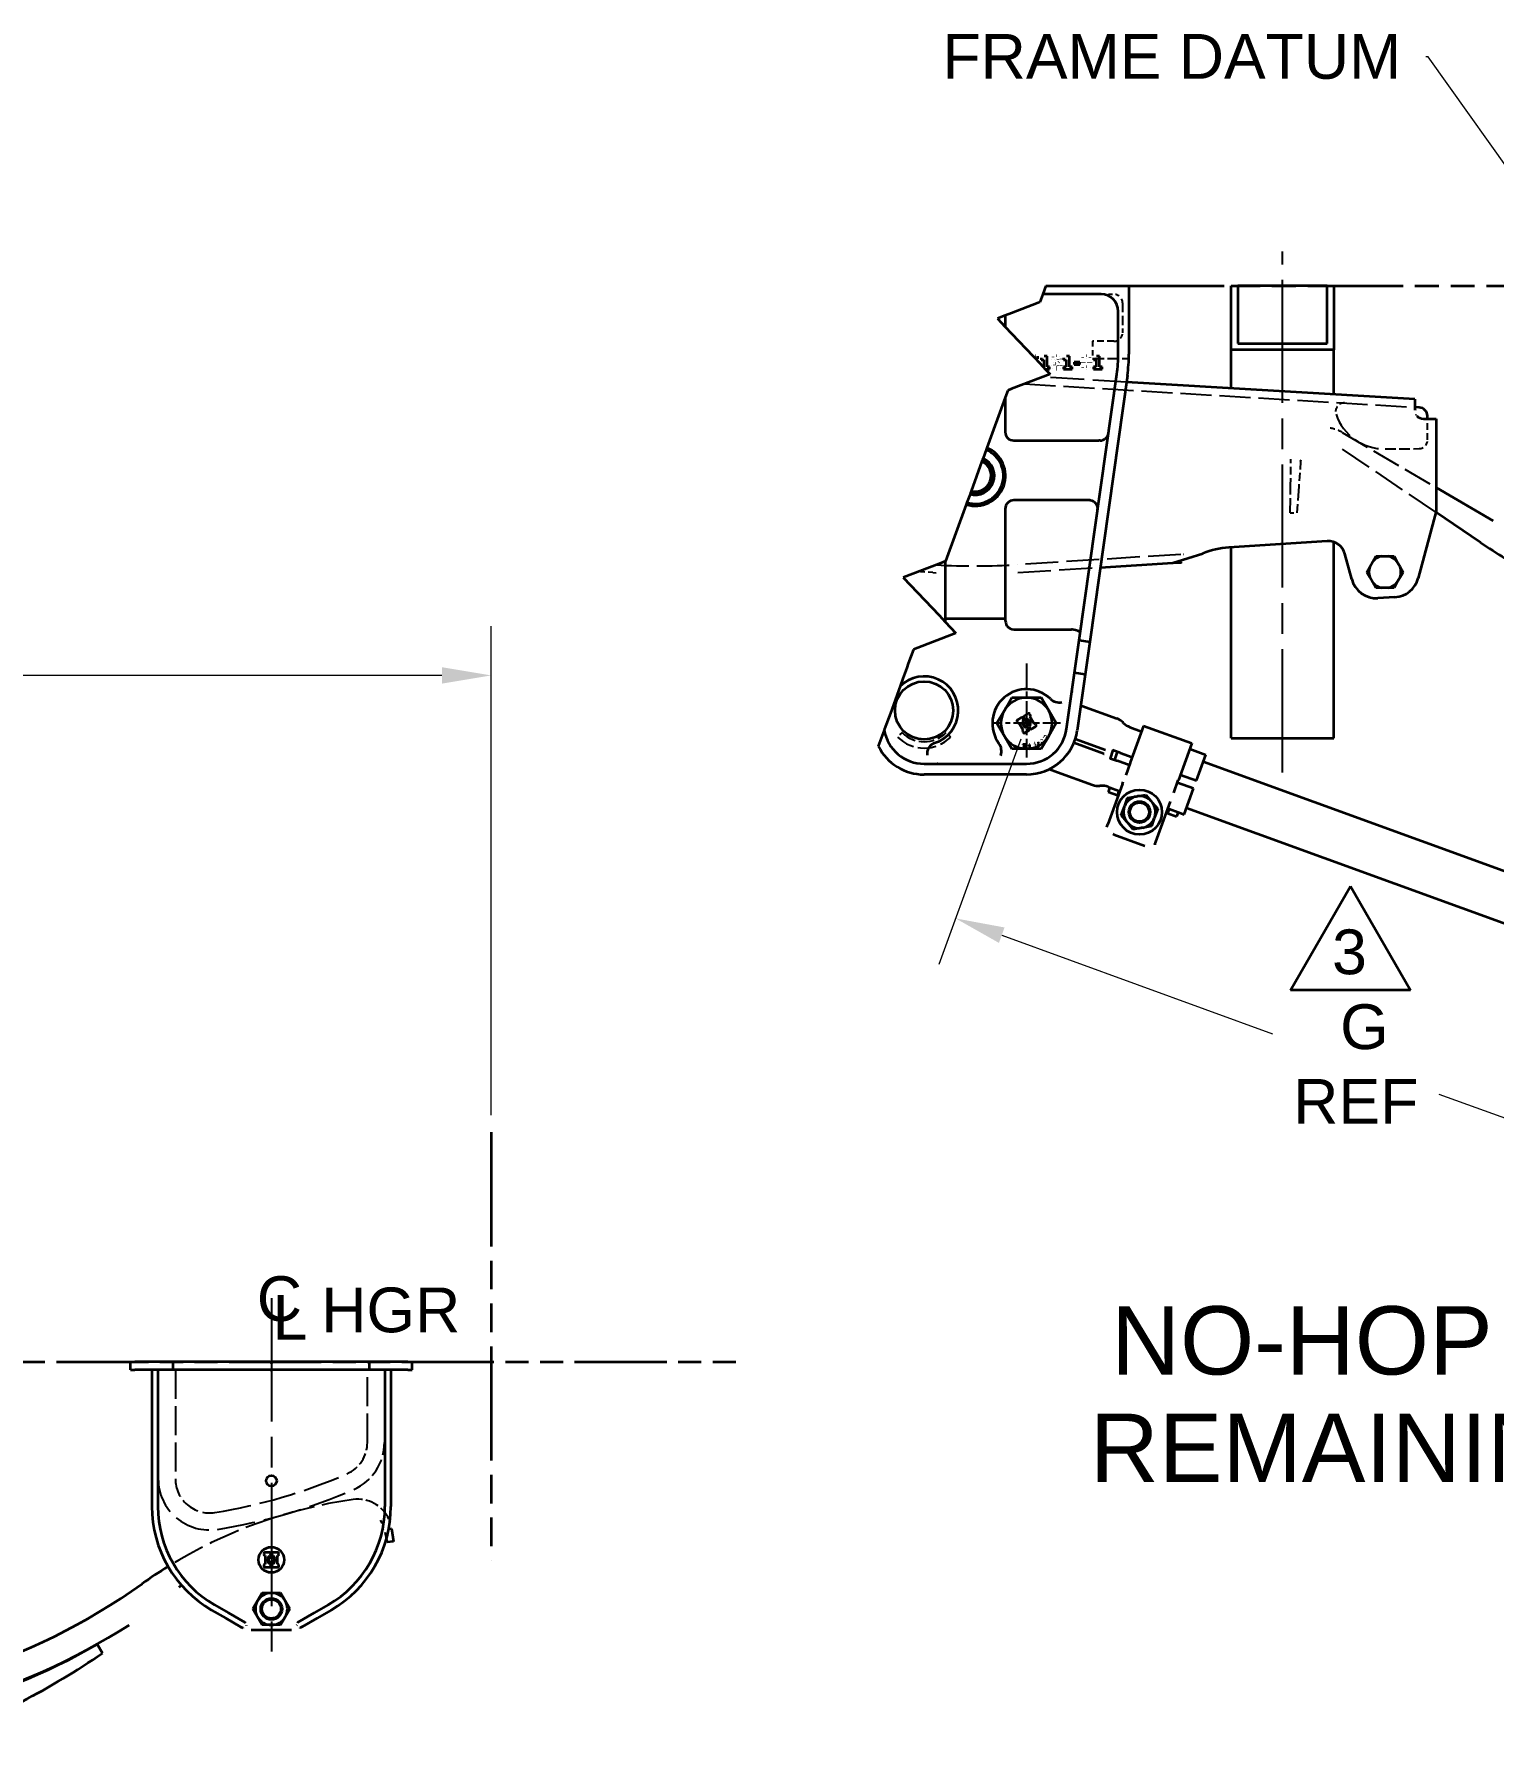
# Model space of a CAD drawing. Header units: inches. Extents: x 0 to 267, y 0 to 172.
# Drawn here: x 176.56 to 219.31, y 67.55 to 117.34 of the extents above; entities that cross this region are included whole.
import ezdxf
from ezdxf.enums import TextEntityAlignment as Align

# ---------------------------------------------------------------- set-up
doc = ezdxf.new("R2010")
doc.units = ezdxf.units.IN
doc.header["$LTSCALE"] = 8
doc.header["$MEASUREMENT"] = 0
for name, pattern in [('CHAIN', [0.7087, 0.4724, -0.0591, 0.1181, -0.0591]), ('DASHED', [0.2067, 0.1654, -0.0413]), ('DOUBLE_DASH_CHAIN', [1.2403, 0.6614, -0.0827, 0.1654, -0.0827, 0.1654, -0.0827])]:
    doc.linetypes.add(name, pattern=pattern)
for name, color, linetype, lineweight in [('Center Mark(Hutchens)', 7, 'Continuous', 25), ('Centerline(Hutchens)', 7, 'Continuous', 25), ('Dimensions(Hutchens)', 7, 'Continuous', 25), ('Hidden Edges(Hutchens)', 7, 'DASHED', 25), ('Phantom Lines(Hutchens)', 7, 'DOUBLE_DASH_CHAIN', 70), ('Sketch Geometry(Hutchens)', 7, 'Continuous', 35), ('Symbols(Hutchens)', 7, 'Continuous', 25), ('Visible Edges(Hutchens)', 7, 'Continuous', 35)]:
    doc.layers.add(name, color=color, linetype=linetype, lineweight=lineweight)
doc.styles.add('Hutchens .164', font='ARIAL.TTF')
doc.dimstyles.new('HUTCHENS STD DIM X.XX', dxfattribs={"dimscale": 8, "dimtxt": 0.164, "dimasz": 0.18, "dimexe": 0.18, "dimexo": 0.0625, "dimgap": 0.09, "dimtad": 0, "dimtih": 1, "dimtoh": 1, "dimrnd": 1e-08, "dimzin": 4, "dimdsep": 46, "dimtxsty": 'Hutchens .164', "dimcen": 0.09, "dimclrd": 211, "dimclre": 211, "dimclrt": 7, "dimadec": 0, "dimazin": 1, "dimtfac": 0.762195, "dimtofl": 0, "dimtmove": 0, "dimatfit": 3, "dimfxl": 0, "dimtolj": 1, "dimtzin": 0, "dimlwd": 9, "dimlwe": 9, "dimarcsym": 0})
doc.dimstyles.new('HUTCHENS STD DIM X.XX$7', dxfattribs={"dimscale": 8, "dimtxt": 0.164, "dimasz": 0.18, "dimexe": 0.18, "dimexo": 0.0625, "dimgap": 0.09, "dimtad": 0, "dimtih": 1, "dimtoh": 1, "dimrnd": 1e-08, "dimzin": 4, "dimdsep": 46, "dimtxsty": 'Hutchens .164', "dimcen": 0.09, "dimclrd": 7, "dimclre": 211, "dimclrt": 7, "dimadec": 0, "dimazin": 1, "dimtfac": 0.762195, "dimtofl": 0, "dimtmove": 0, "dimatfit": 3, "dimfxl": 0, "dimtolj": 1, "dimtzin": 0, "dimlwd": 9, "dimlwe": 9, "dimarcsym": 0})

# ---------------------------------------------------------------- blocks, each defined once
blk = doc.blocks.new('*D39')
at = {"layer": 'Defpoints', "color": 0, "linetype": 'Continuous'}
for p in [(189.954, 98.557), (189.954, 85.178), (18.954, 69.53)]:
    blk.add_point(p, dxfattribs=at)
at = {"layer": 'Dimensions(Hutchens)', "color": 211, "linetype": 'Continuous', "lineweight": 9}
for p, q in [((18.954, 70.03), (18.954, 99.997)), ((189.954, 85.678), (189.954, 99.997)), ((20.394, 98.557), (94.871, 98.557)), ((188.514, 98.557), (114.037, 98.557))]:
    blk.add_line(p, q, dxfattribs=at)
at = {"layer": 'Dimensions(Hutchens)', "color": 211, "linetype": 'Continuous'}
for points in [[(20.394, 98.797), (20.394, 98.317), (18.954, 98.557)], [(188.514, 98.797), (188.514, 98.317), (189.954, 98.557)]]:
    blk.add_solid(points, dxfattribs=at)
at = {"layer": 'Dimensions(Hutchens)', "color": 7, "linetype": 'Continuous', "lineweight": 9, "insert": (104.454, 98.557), "char_height": 1.312, "attachment_point": 5, "style": 'Hutchens .164'}
blk.add_mtext('\\A1; E REC CLEARANCE', dxfattribs=at)
blk = doc.blocks.new('*D49')
at = {"layer": 'Defpoints', "color": 0, "linetype": 'Continuous'}
for p in [(205.639, 97.155), (229.088, 88.623), (227.009, 82.909)]:
    blk.add_point(p, dxfattribs=at)
at = {"layer": 'Dimensions(Hutchens)', "color": 211, "linetype": 'Continuous', "lineweight": 9}
for p, q in [((205.468, 96.685), (203.068, 90.088)), ((204.913, 90.949), (212.846, 88.063)), ((228.917, 88.153), (226.517, 81.556)), ((225.656, 83.402), (217.723, 86.288))]:
    blk.add_line(p, q, dxfattribs=at)
at = {"layer": 'Dimensions(Hutchens)', "color": 211, "linetype": 'Continuous'}
for points in [[(204.995, 91.175), (204.831, 90.723), (203.56, 91.441)], [(225.738, 83.627), (225.574, 83.176), (227.009, 82.909)]]:
    blk.add_solid(points, dxfattribs=at)
at = {"layer": 'Dimensions(Hutchens)', "color": 7, "linetype": 'Continuous', "lineweight": 9, "insert": (215.285, 87.175), "char_height": 1.312, "attachment_point": 5, "style": 'Hutchens .164'}
blk.add_mtext('\\A1; G\\PREF', dxfattribs=at)
blk = doc.blocks.new('CL HGR')
at = {"layer": 'Symbols(Hutchens)', "color": 7, "char_height": 0.164, "attachment_point": 5, "style": 'Hutchens .164'}
for s, insert in [('C', (0.0294, -0.0028)), ('L', (0.068, -0.0698)), ('HGR', (0.4373, -0.044))]:
    blk.add_mtext(s, dxfattribs=dict(at, insert=insert))
blk = doc.blocks.new('FLAG')
at = {"layer": 'Sketch Geometry(Hutchens)'}
for p, q in [((-0.22, -0.1905), (0, 0.1905)), ((0, 0.1905), (0.22, -0.1905)), ((0.22, -0.1905), (-0.22, -0.1905))]:
    blk.add_line(p, q, dxfattribs=at)
at = {"layer": 'Symbols(Hutchens)', "color": 7, "style": 'Hutchens .164'}
blk.add_attdef('NO:', text='', height=0.164, dxfattribs=at).set_placement((-0.0034, -0.0497), align=Align.MIDDLE_CENTER)

msp = doc.modelspace()

# ---------------------------------------------------------------- linework, layer by layer
at = {"layer": 'Center Mark(Hutchens)', "linetype": 'CHAIN', "ltscale": 0.190971}
msp.add_line((205.6389, 98.9065), (205.6389, 96.1549), dxfattribs=at)
at = {"layer": 'Center Mark(Hutchens)', "linetype": 'CHAIN', "ltscale": 0.138781}
msp.add_line((206.6389, 97.1549), (204.6389, 97.1549), dxfattribs=at)
at = {"layer": 'Centerline(Hutchens)', "linetype": 'CHAIN', "ltscale": 0.954115}
for p, q in [((213.1389, 95.7174), (213.1389, 110.9674)), ((183.5163, 80.3174), (183.5163, 69.974))]:
    msp.add_line(p, q, dxfattribs=at)
at = {"layer": 'Hidden Edges(Hutchens)', "ltscale": 0.089183}
msp.add_line((207.8264, 109.7174), (208.2014, 109.7174), dxfattribs=at)
at = {"layer": 'Hidden Edges(Hutchens)', "ltscale": 0.208226}
msp.add_line((208.4514, 109.4674), (208.4514, 108.5924), dxfattribs=at)
at = {"layer": 'Hidden Edges(Hutchens)', "ltscale": 0.148704}
msp.add_line((208.2014, 108.3424), (207.5764, 108.3424), dxfattribs=at)
at = {"layer": 'Hidden Edges(Hutchens)', "ltscale": 0.118944}
msp.add_line((207.5764, 108.3424), (207.5764, 107.8424), dxfattribs=at)
at = {"layer": 'Hidden Edges(Hutchens)', "ltscale": 0.252454}
msp.add_line((207.5764, 107.8424), (208.6372, 107.8424), dxfattribs=at)
at = {"layer": 'Hidden Edges(Hutchens)', "ltscale": 0.692117}
msp.add_line((205.5754, 107.0912), (217.0002, 106.4133), dxfattribs=at)
at = {"layer": 'Hidden Edges(Hutchens)', "ltscale": 0.748802}
msp.add_line((208.5675, 107.1461), (206.0955, 107.2927), dxfattribs=at)
at = {"layer": 'Hidden Edges(Hutchens)', "ltscale": 0.055136}
msp.add_line((217.0139, 106.6449), (217.0002, 106.4133), dxfattribs=at)
at = {"layer": 'Hidden Edges(Hutchens)', "ltscale": 0.00118}
msp.add_line((217.0002, 106.4133), (217.0002, 106.4133), dxfattribs=at)
at = {"layer": 'Hidden Edges(Hutchens)', "ltscale": 0.148443}
msp.add_line((217.3889, 105.451), (217.3824, 106.0749), dxfattribs=at)
at = {"layer": 'Hidden Edges(Hutchens)', "ltscale": 0.642663}
msp.add_line((214.8892, 105.6742), (217.6389, 104.0607), dxfattribs=at)
at = {"layer": 'Hidden Edges(Hutchens)', "ltscale": 0.713996}
msp.add_line((217.631, 103.3329), (214.6979, 105.3184), dxfattribs=at)
at = {"layer": 'Hidden Edges(Hutchens)', "ltscale": 0.237987}
msp.add_line((216.1416, 105.1879), (217.1416, 105.1984), dxfattribs=at)
at = {"layer": 'Hidden Edges(Hutchens)', "ltscale": 0.174616}
msp.add_line((213.3756, 104.1059), (213.3832, 104.8223), dxfattribs=at)
at = {"layer": 'Hidden Edges(Hutchens)', "ltscale": 0.174961}
msp.add_line((213.6702, 104.8193), (213.6163, 104.1034), dxfattribs=at)
at = {"layer": 'Hidden Edges(Hutchens)'}
msp.add_line((213.6702, 104.8193), (213.6702, 104.8193), dxfattribs=at)
at = {"layer": 'Hidden Edges(Hutchens)', "ltscale": 0.321944}
msp.add_line((213.3674, 103.3224), (213.3756, 104.1059), dxfattribs=at)
at = {"layer": 'Hidden Edges(Hutchens)', "ltscale": 0.322228}
msp.add_line((213.6163, 104.1034), (213.5573, 103.3204), dxfattribs=at)
at = {"layer": 'Hidden Edges(Hutchens)', "ltscale": 0.045137}
msp.add_line((213.3674, 103.3224), (213.5573, 103.3204), dxfattribs=at)
at = {"layer": 'Hidden Edges(Hutchens)', "ltscale": 0.725128}
msp.add_line((210.159, 102.0996), (205.372, 101.8004), dxfattribs=at)
at = {"layer": 'Hidden Edges(Hutchens)', "ltscale": 0.099208}
msp.add_line((202.8914, 101.5688), (202.4751, 101.5949), dxfattribs=at)
at = {"layer": 'Hidden Edges(Hutchens)', "ltscale": 0.731121}
msp.add_line((205.3865, 101.5688), (207.7998, 101.7197), dxfattribs=at)
at = {"layer": 'Hidden Edges(Hutchens)', "ltscale": 0.044541}
for p, q in [((201.9926, 96.8836), (201.86, 96.751)), ((203.4179, 96.751), (203.2853, 96.8836))]:
    msp.add_line(p, q, dxfattribs=at)
at = {"layer": 'Hidden Edges(Hutchens)', "ltscale": 0.642537}
for p, q in [((180.2038, 75.03), (180.2038, 78.2175)), ((180.7038, 78.2175), (180.7038, 75.03)), ((186.3288, 76.0925), (186.3288, 78.2175)), ((186.8288, 78.2175), (186.8288, 76.0925))]:
    msp.add_line(p, q, dxfattribs=at)
at = {"layer": 'Hidden Edges(Hutchens)', "ltscale": 0.001489}
msp.add_line((186.8279, 73.5415), (186.8269, 73.5453), dxfattribs=at)
at = {"layer": 'Hidden Edges(Hutchens)', "ltscale": 0.146703}
msp.add_line((186.8849, 73.2673), (186.8279, 73.5415), dxfattribs=at)
at = {"layer": 'Hidden Edges(Hutchens)', "ltscale": 0.016587, "flags": 128}
msp.add_lwpolyline([(217.023, 106.3312), (217.0228, 106.3338)], dxfattribs=at)
at = {"layer": 'Hidden Edges(Hutchens)', "ltscale": 0.055936, "flags": 128}
msp.add_lwpolyline([(217.0536, 106.1884), (217.0493, 106.1963)], dxfattribs=at)
at = {"layer": 'Hidden Edges(Hutchens)', "ltscale": 0.401905, "flags": 128}
msp.add_lwpolyline([(213.3832, 104.8223), (213.3863, 104.8909)], dxfattribs=at)
at = {"layer": 'Hidden Edges(Hutchens)', "ltscale": 0.31875, "flags": 128}
msp.add_lwpolyline([(213.6702, 104.8193), (213.6864, 104.8703)], dxfattribs=at)
at = {"layer": 'Hidden Edges(Hutchens)', "ltscale": 0.026705, "flags": 128}
msp.add_lwpolyline([(210.2341, 102.0964), (210.2302, 102.0967)], dxfattribs=at)
at = {"layer": 'Hidden Edges(Hutchens)', "ltscale": 0.145222, "flags": 128}
msp.add_lwpolyline([(210.8085, 102.1246), (210.798, 102.1201)], dxfattribs=at)
at = {"layer": 'Hidden Edges(Hutchens)', "ltscale": 0.754944, "flags": 128}
msp.add_lwpolyline([(202.8914, 101.5688), (202.9954, 101.5626)], dxfattribs=at)
at = {"layer": 'Hidden Edges(Hutchens)', "ltscale": 0.790462, "flags": 128}
msp.add_lwpolyline([(186.7611, 73.729), (186.7095, 73.8157)], dxfattribs=at)
at = {"layer": 'Hidden Edges(Hutchens)', "ltscale": 0.089693, "flags": 128}
msp.add_lwpolyline([(186.7611, 73.729), (186.7641, 73.7231)], dxfattribs=at)
at = {"layer": 'Hidden Edges(Hutchens)', "ltscale": 0.024125, "flags": 128}
msp.add_lwpolyline([(186.9612, 73.8441), (186.9624, 73.8413)], dxfattribs=at)
at = {"layer": 'Hidden Edges(Hutchens)', "ltscale": 0.093397}
for centre, start, end in [((208.2014, 109.4674), 0, 90), ((208.2014, 108.5924), 270, 0), ((217.1389, 105.4484), 270.6044, 0.6044)]:
    msp.add_arc(centre, 0.25, start, end, dxfattribs=at)
at = {"layer": 'Hidden Edges(Hutchens)', "ltscale": 0.116454}
msp.add_arc((214.9425, 106.285), 0.25, 86.6044, 198.79927, dxfattribs=at)
at = {"layer": 'Hidden Edges(Hutchens)', "ltscale": 0.568412}
msp.add_arc((216.1258, 106.6878), 1.5, 198.79927, 270.6044, dxfattribs=at)
at = {"layer": 'Hidden Edges(Hutchens)', "ltscale": 0.105451}
msp.add_arc((214.3831, 104.8117), 1, 59.59443, 84.99526, dxfattribs=at)
at = {"layer": 'Hidden Edges(Hutchens)', "ltscale": 0.720103}
msp.add_arc((204.1389, 121.5299), 19.768, 266.6737, 273.57633, dxfattribs=at)
at = {"layer": 'Hidden Edges(Hutchens)', "ltscale": 0.411869}
msp.add_arc((202.6389, 97.5299), 1.1016, 225, 315, dxfattribs=at)
at = {"layer": 'Hidden Edges(Hutchens)', "ltscale": 0.341747}
msp.add_arc((202.6389, 97.5299), 0.9141, 225, 315, dxfattribs=at)
at = {"layer": 'Hidden Edges(Hutchens)', "ltscale": 0.275691}
msp.add_arc((185.3288, 76.0925), 1, 293.63086, 0, dxfattribs=at)
at = {"layer": 'Hidden Edges(Hutchens)', "ltscale": 0.413586}
msp.add_arc((185.3288, 76.0925), 1.5, 293.63086, 0, dxfattribs=at)
at = {"layer": 'Hidden Edges(Hutchens)', "ltscale": 0.784015}
msp.add_arc((181.7038, 75.03), 1.5, 180, 279.04122, dxfattribs=at)
at = {"layer": 'Hidden Edges(Hutchens)', "ltscale": 0.411456}
msp.add_arc((181.7038, 75.03), 1, 180, 279.04122, dxfattribs=at)
at = {"layer": 'Hidden Edges(Hutchens)', "ltscale": 0.814862}
msp.add_arc((179.3663, 89.7202), 15.875, 279.04122, 293.63086, dxfattribs=at)
at = {"layer": 'Hidden Edges(Hutchens)', "ltscale": 0.840527}
msp.add_arc((179.3663, 89.7202), 16.375, 279.04122, 293.63086, dxfattribs=at)
at = {"layer": 'Hidden Edges(Hutchens)', "ltscale": 0.702208}
msp.add_arc((187.8746, 60.5299), 14.03, 98.04838, 121.75837, dxfattribs=at)
at = {"layer": 'Hidden Edges(Hutchens)', "ltscale": 0.306081}
msp.add_arc((186.0502, 73.4315), 1, 24.3655, 98.04809, dxfattribs=at)
at = {"layer": 'Phantom Lines(Hutchens)', "lineweight": 35, "ltscale": 0.527771}
msp.add_line((208.6389, 109.9674), (261.0065, 109.9674), dxfattribs=at)
at = {"layer": 'Phantom Lines(Hutchens)', "lineweight": 35, "ltscale": 0.631932}
msp.add_line((189.9538, 85.1778), (189.9538, 72.6372), dxfattribs=at)
at = {"layer": 'Phantom Lines(Hutchens)', "lineweight": 35, "ltscale": 0.510024}
msp.add_line((15.2761, 78.4495), (197.4599, 78.4495), dxfattribs=at)
at = {"layer": 'Visible Edges(Hutchens)'}
for p, q in [((206.1129, 109.7174), (206.0289, 109.4865)), ((206.2039, 109.9674), (206.1129, 109.7174)), ((207.8264, 109.7174), (206.1129, 109.7174)), ((206.2039, 109.9674), (208.6389, 109.9674)), ((208.6389, 109.9674), (208.6389, 107.9674)), ((211.6389, 109.9674), (211.8264, 109.9674)), ((211.6389, 108.0924), (211.6389, 109.9674)), ((211.8264, 109.9674), (211.8264, 108.2799)), ((214.4514, 109.9674), (211.8264, 109.9674)), ((214.4514, 108.2799), (214.4514, 109.9674)), ((214.4514, 109.9674), (214.6389, 109.9674)), ((214.6389, 109.9674), (214.6389, 108.0924)), ((205.0139, 109.0932), (204.7899, 109.0063)), ((205.2014, 109.1658), (205.0139, 109.0932)), ((205.0139, 109.0932), (205.0139, 108.7697)), ((205.9795, 109.4674), (205.2014, 109.1658)), ((206.0289, 109.4865), (205.9795, 109.4674)), ((208.3264, 107.9674), (208.3264, 109.2174)), ((204.7899, 109.0063), (205.0139, 108.7697)), ((205.0139, 108.7697), (205.2014, 108.5717)), ((205.2014, 108.5717), (205.8357, 107.9018)), ((214.6389, 108.0924), (211.6389, 108.0924)), ((211.6389, 106.9638), (211.6389, 108.0924)), ((211.8264, 108.2799), (214.4514, 108.2799)), ((214.6389, 106.7858), (214.6389, 108.0924)), ((205.8357, 107.9018), (205.8915, 107.8428)), ((205.8915, 107.8428), (206.1258, 107.5954)), ((205.9641, 107.8321), (205.9708, 107.8321)), ((205.9708, 107.8321), (205.9708, 107.9057)), ((206.0687, 107.8549), (206.0687, 107.7938)), ((206.0687, 107.7938), (206.1477, 107.7938)), ((206.1258, 107.5954), (206.1877, 107.5301)), ((206.1477, 107.5954), (206.1258, 107.5954)), ((206.1477, 107.7938), (206.1477, 107.5954)), ((206.2392, 107.906), (206.1571, 107.906)), ((206.2392, 107.5954), (206.2392, 107.906)), ((206.3163, 107.5954), (206.2392, 107.5954)), ((206.3163, 107.5301), (206.3163, 107.5954)), ((206.433, 107.7221), (206.433, 107.7206)), ((206.588, 107.7331), (206.588, 107.7343)), ((206.7257, 107.8549), (206.7257, 107.7938)), ((206.7257, 107.7938), (206.8047, 107.7938)), ((206.7257, 107.5954), (206.7257, 107.5301)), ((206.8047, 107.5954), (206.7257, 107.5954)), ((206.8047, 107.7938), (206.8047, 107.5954)), ((206.8962, 107.906), (206.8141, 107.906)), ((206.8962, 107.5954), (206.8962, 107.906)), ((206.9733, 107.5954), (206.8962, 107.5954)), ((206.9733, 107.5301), (206.9733, 107.5954)), ((207.0326, 107.7306), (207.0326, 107.6607)), ((207.1994, 107.7306), (207.0326, 107.7306)), ((207.0326, 107.6607), (207.1994, 107.6607)), ((207.1994, 107.6607), (207.1994, 107.7306)), ((207.6051, 107.8549), (207.6051, 107.7938)), ((207.6051, 107.7938), (207.6841, 107.7938)), ((207.6051, 107.5954), (207.6051, 107.5301)), ((207.6841, 107.5954), (207.6051, 107.5954)), ((207.6841, 107.7938), (207.6841, 107.5954)), ((207.7756, 107.906), (207.6936, 107.906)), ((207.7756, 107.5954), (207.7756, 107.906)), ((207.8528, 107.5954), (207.7756, 107.5954)), ((207.8528, 107.5301), (207.8528, 107.5954)), ((206.3273, 107.3826), (205.2014, 106.9462)), ((206.1877, 107.5301), (206.3273, 107.3826)), ((206.1877, 107.5301), (206.3163, 107.5301)), ((206.7257, 107.5301), (206.9733, 107.5301)), ((207.1826, 99.5883), (208.2851, 107.3807)), ((208.5946, 107.337), (207.492, 99.5445)), ((207.6051, 107.5301), (207.8528, 107.5301)), ((217.0139, 106.6449), (208.5675, 107.1461)), ((205.0139, 106.698), (204.477, 105.2228)), ((205.0883, 106.9024), (205.0139, 106.698)), ((205.0139, 106.698), (205.0139, 105.6862)), ((205.2014, 106.9462), (205.0883, 106.9024)), ((217.0139, 106.6449), (217.0139, 106.3249)), ((217.1463, 106.4046), (217.0191, 106.4122)), ((217.0229, 106.3331), (217.0229, 106.3327)), ((217.2639, 106.0749), (217.6389, 106.0749)), ((217.3824, 106.0749), (217.3815, 106.1577)), ((217.6389, 106.0749), (217.6389, 103.3624)), ((204.4558, 105.1645), (204.3656, 104.9167)), ((204.477, 105.2228), (204.4558, 105.1645)), ((205.2639, 105.4362), (207.7575, 105.4362)), ((207.7929, 105.4362), (207.7575, 105.4362)), ((204.3331, 104.8274), (204.0161, 103.9564)), ((204.3539, 104.8846), (204.3331, 104.8274)), ((204.3656, 104.9167), (204.3539, 104.8846)), ((217.6389, 104.0607), (219.3051, 103.083)), ((203.8722, 103.5611), (203.2685, 101.9024)), ((203.8934, 103.6194), (203.8722, 103.5611)), ((203.9836, 103.8671), (203.8934, 103.6194)), ((203.9953, 103.8993), (203.9836, 103.8671)), ((204.0161, 103.9564), (203.9953, 103.8993)), ((207.4745, 103.6862), (205.2639, 103.6862)), ((205.0139, 103.4362), (205.0139, 100.2237)), ((217.6389, 103.3624), (217.1134, 101.401)), ((218.9342, 102.4508), (217.631, 103.3329)), ((210.3625, 101.9874), (210.8085, 102.1246)), ((214.4507, 102.486), (211.5623, 102.3055)), ((211.6389, 96.7174), (211.6389, 102.3103)), ((214.6389, 96.7174), (214.6389, 102.4617)), ((215.1645, 101.3715), (214.9649, 102.1164)), ((203.0764, 101.828), (202.0295, 101.4222)), ((203.2639, 101.9006), (203.0764, 101.828)), ((203.2685, 101.9024), (203.2639, 101.9006)), ((203.2639, 100.2237), (203.2639, 101.9006)), ((207.7998, 101.7197), (209.9239, 101.8524)), ((209.9239, 101.8524), (210.3625, 101.9874)), ((209.9239, 101.8524), (210.1734, 101.868)), ((215.6066, 101.5849), (215.6939, 101.7361)), ((215.6939, 101.4337), (215.6066, 101.5849)), ((215.6939, 101.7361), (215.7855, 101.8947)), ((215.7855, 101.8947), (215.8728, 102.0459)), ((215.8728, 102.0459), (216.0474, 102.0459)), ((216.0474, 102.0459), (216.2305, 102.0459)), ((216.2305, 102.0459), (216.4051, 102.0459)), ((216.4051, 102.0459), (216.4924, 101.8947)), ((216.4924, 101.8947), (216.5839, 101.7361)), ((216.5839, 101.7361), (216.6713, 101.5849)), ((216.6713, 101.5849), (216.5839, 101.4337)), ((202.0295, 101.4222), (203.0764, 100.3164)), ((215.7855, 101.2751), (215.6939, 101.4337)), ((215.8728, 101.1239), (215.7855, 101.2751)), ((216.0474, 101.1239), (215.8728, 101.1239)), ((216.2305, 101.1239), (216.0474, 101.1239)), ((216.4051, 101.1239), (216.2305, 101.1239)), ((216.4924, 101.2751), (216.4051, 101.1239)), ((216.5839, 101.4337), (216.4924, 101.2751)), ((216.4331, 100.8464), (215.9331, 100.8169)), ((203.0764, 100.3164), (203.2552, 100.1276)), ((203.2552, 100.1276), (203.5669, 99.7984)), ((203.2639, 100.2237), (205.0139, 100.2237)), ((203.5669, 99.7984), (202.3279, 99.3182)), ((205.2639, 99.9049), (206.9569, 99.9049)), ((207.0473, 98.632), (207.1826, 99.5883)), ((207.1826, 99.5883), (207.492, 99.5445)), ((202.3279, 99.3182), (202.1761, 98.9011)), ((207.492, 99.5445), (207.3567, 98.5882)), ((202.1299, 98.7743), (202.0186, 98.4684)), ((202.1761, 98.9011), (202.1299, 98.7743)), ((206.8147, 96.9885), (207.0473, 98.632)), ((207.3567, 98.5882), (207.0473, 98.632)), ((207.3567, 98.5882), (207.1241, 96.9448)), ((201.9358, 98.241), (201.6497, 97.4548)), ((202.0186, 98.4684), (201.9358, 98.241)), ((204.9894, 97.5299), (205.2059, 97.9049)), ((205.2059, 97.9049), (205.6389, 97.9049)), ((205.6389, 97.9049), (206.0719, 97.9049)), ((206.0719, 97.9049), (206.2885, 97.5299)), ((207.2276, 97.6761), (207.2552, 97.6661)), ((207.2552, 97.6661), (208.2827, 97.2922)), ((201.6497, 97.4548), (201.4809, 96.991)), ((204.7729, 97.1549), (204.9894, 97.5299)), ((204.9894, 96.7799), (204.7729, 97.1549)), ((205.3557, 97.2079), (205.371, 97.1815)), ((205.489, 97.3209), (205.3672, 97.2506)), ((205.4137, 97.1701), (205.4178, 97.1724)), ((205.4178, 97.1724), (205.5435, 96.9546)), ((205.526, 97.2349), (205.5355, 97.2404)), ((205.538, 97.2141), (205.526, 97.2349)), ((205.5469, 97.2831), (205.5317, 97.3095)), ((205.5587, 97.3251), (205.574, 97.2987)), ((205.6919, 97.4381), (205.5702, 97.3678)), ((205.6167, 97.2872), (205.6261, 97.2927)), ((205.6261, 97.2927), (205.6381, 97.2719)), ((205.7343, 97.3552), (205.7384, 97.3576)), ((205.8601, 97.1374), (205.7343, 97.3552)), ((205.7499, 97.4002), (205.7346, 97.4267)), ((205.7398, 97.0957), (205.7518, 97.0749)), ((205.8642, 97.1397), (205.8601, 97.1374)), ((205.9221, 97.1019), (205.9069, 97.1283)), ((206.2885, 97.5299), (206.505, 97.1549)), ((206.505, 97.1549), (206.2885, 96.7799)), ((208.48, 97.1612), (208.4653, 97.1759)), ((201.4682, 96.9561), (201.2968, 96.4852)), ((201.4809, 96.991), (201.4682, 96.9561)), ((205.2059, 96.4049), (204.9894, 96.7799)), ((205.528, 96.9096), (205.5432, 96.8831)), ((205.5435, 96.9546), (205.5394, 96.9522)), ((205.5859, 96.8717), (205.7077, 96.942)), ((205.6518, 97.0171), (205.6398, 97.0379)), ((205.6612, 97.0226), (205.6518, 97.0171)), ((205.7192, 96.9847), (205.7039, 97.0111)), ((205.731, 97.0267), (205.7462, 97.0003)), ((205.7518, 97.0749), (205.7424, 97.0694)), ((205.7889, 96.9889), (205.9107, 97.0592)), ((206.2885, 96.7799), (206.0719, 96.4049)), ((206.1335, 96.7673), (206.1466, 96.7563)), ((206.1466, 96.7563), (206.1472, 96.757)), ((206.2072, 96.7022), (206.2202, 96.6912)), ((206.2571, 96.7569), (206.2193, 96.7117)), ((206.2202, 96.6912), (206.2678, 96.7479)), ((206.2678, 96.7479), (206.2571, 96.7569)), ((207.0687, 96.7012), (207.9509, 96.3802)), ((208.6626, 97.0449), (209.0112, 96.9181)), ((209.0704, 97.0806), (208.6792, 96.0055)), ((209.0704, 97.0806), (210.48, 96.5678)), ((211.6389, 96.7174), (214.6389, 96.7174)), ((205.6389, 96.4049), (205.2059, 96.4049)), ((205.6051, 96.5342), (205.529, 96.5342)), ((205.529, 96.5342), (205.529, 96.5201)), ((205.529, 96.5201), (205.5909, 96.5201)), ((205.5909, 96.5201), (205.5361, 96.4142)), ((205.5361, 96.4142), (205.5532, 96.4142)), ((205.5532, 96.4142), (205.6051, 96.5162)), ((205.6051, 96.5162), (205.6051, 96.5342)), ((206.0719, 96.4049), (205.6389, 96.4049)), ((205.6966, 96.5124), (205.6985, 96.5016)), ((205.6985, 96.5016), (205.72, 96.5053)), ((205.734, 96.4261), (205.7125, 96.4224)), ((205.7125, 96.4224), (205.7146, 96.4103)), ((205.7146, 96.4103), (205.7723, 96.4205)), ((205.7304, 96.5353), (205.7182, 96.5332)), ((205.72, 96.5053), (205.734, 96.4261)), ((205.7492, 96.4288), (205.7304, 96.5353)), ((205.7702, 96.4325), (205.7492, 96.4288)), ((205.7723, 96.4205), (205.7702, 96.4325)), ((205.8893, 96.4677), (205.8886, 96.4674)), ((205.8886, 96.4674), (205.8951, 96.4534)), ((206.0029, 96.5841), (205.9636, 96.5614)), ((205.9636, 96.5614), (205.9708, 96.5488)), ((205.9708, 96.5488), (206.0102, 96.5715)), ((206.0102, 96.5715), (206.0029, 96.5841)), ((207.9082, 96.2627), (207.0259, 96.5837)), ((208.0773, 96.1347), (208.0854, 96.1317)), ((208.103, 96.1253), (208.0854, 96.1317)), ((208.0956, 96.128), (208.181, 96.363)), ((208.103, 96.1253), (208.3017, 96.053)), ((208.1709, 96.3667), (208.1628, 96.3696)), ((208.1709, 96.3667), (208.1885, 96.3602)), ((208.3872, 96.288), (208.1885, 96.3602)), ((208.2985, 96.3202), (208.213, 96.0853)), ((208.3872, 96.288), (208.7358, 96.1611)), ((210.48, 96.5678), (210.0888, 95.4926)), ((210.4208, 96.4052), (210.8907, 96.2342)), ((210.6152, 95.4773), (210.8907, 96.2342)), ((202.6389, 95.9674), (205.6389, 95.9674)), ((205.6389, 95.6549), (202.6389, 95.6549)), ((206.3078, 95.8123), (206.5487, 95.7246)), ((206.5487, 95.7246), (207.5763, 95.3507)), ((208.6503, 95.9262), (208.3017, 96.053)), ((208.6766, 95.9984), (208.5439, 95.6337)), ((208.6792, 96.0055), (208.6766, 95.9984)), ((210.1454, 95.6482), (210.6152, 95.4773)), ((210.8187, 96.0364), (224.4007, 91.0946)), ((207.8116, 95.3243), (207.791, 95.3225)), ((208.4504, 95.3766), (208.021, 94.1967)), ((208.0263, 95.2961), (208.0815, 95.276)), ((208.0815, 95.276), (208.0353, 95.1491)), ((208.0353, 95.1491), (208.2996, 95.053)), ((208.0815, 95.276), (208.3458, 95.1798)), ((208.3458, 95.1798), (208.2996, 95.053)), ((208.3749, 95.1692), (208.3458, 95.1798)), ((209.9535, 95.1208), (210.0862, 95.4855)), ((210.5298, 95.2423), (210.0599, 95.4133)), ((210.0888, 95.4926), (210.0862, 95.4855)), ((210.2543, 94.4854), (210.5298, 95.2423)), ((208.2996, 95.053), (208.3287, 95.0424)), ((208.4158, 94.4597), (208.5009, 94.6938)), ((208.5009, 94.6938), (208.5157, 94.7345)), ((208.5157, 94.7345), (208.6009, 94.9686)), ((208.6009, 94.9686), (208.8463, 95.0119)), ((208.8463, 95.0119), (208.8889, 95.0194)), ((208.8889, 95.0194), (209.1342, 95.0627)), ((209.1342, 95.0627), (209.2944, 94.8719)), ((209.2944, 94.8719), (209.3222, 94.8387)), ((209.3222, 94.8387), (209.4824, 94.6479)), ((209.4824, 94.6479), (209.3972, 94.4138)), ((209.4306, 93.6839), (209.8599, 94.8637)), ((209.8141, 94.6456), (209.7679, 94.5187)), ((209.7845, 94.6563), (209.7847, 94.6563)), ((209.8141, 94.6456), (209.7847, 94.6563)), ((209.8141, 94.6456), (210.0784, 94.5494)), ((210.3263, 94.6832), (223.9083, 89.7413)), ((207.9916, 94.1157), (208.021, 94.1967)), ((208.5759, 94.2689), (208.4158, 94.4597)), ((208.6038, 94.2357), (208.5759, 94.2689)), ((208.7639, 94.0449), (208.6038, 94.2357)), ((209.0519, 94.0957), (209.0092, 94.0882)), ((209.2972, 94.139), (209.0519, 94.0957)), ((209.3824, 94.3731), (209.2972, 94.139)), ((209.3972, 94.4138), (209.3824, 94.3731)), ((209.7383, 94.5295), (209.7386, 94.5294)), ((209.7386, 94.5294), (209.7679, 94.5187)), ((209.7679, 94.5187), (210.0322, 94.4225)), ((210.0784, 94.5494), (210.0322, 94.4225)), ((210.0784, 94.5494), (210.2543, 94.4854)), ((208.1958, 93.8968), (209.104, 93.5663)), ((209.0092, 94.0882), (208.7639, 94.0449)), ((209.4012, 93.6028), (209.4306, 93.6839)), ((179.3913, 78.4495), (179.5163, 78.4495)), ((179.3913, 78.2175), (179.3913, 78.4495)), ((179.3913, 78.2175), (179.5163, 78.2175)), ((180.6413, 78.4495), (179.5163, 78.4495)), ((180.6413, 78.2175), (179.5163, 78.2175)), ((180.0163, 78.2175), (180.0163, 74.2175)), ((180.1893, 78.2175), (180.1893, 74.2175)), ((181.0163, 78.4495), (180.6413, 78.4495)), ((180.6413, 78.2175), (180.6413, 78.4495)), ((181.0163, 78.2175), (180.6413, 78.2175)), ((183.4851, 78.4495), (181.0163, 78.4495)), ((183.4851, 78.2175), (181.0163, 78.2175)), ((183.5163, 78.4182), (183.4851, 78.4495)), ((183.4851, 78.4495), (183.5476, 78.4495)), ((183.4851, 78.2175), (183.5163, 78.2487)), ((183.4851, 78.2175), (183.5476, 78.2175)), ((183.5476, 78.4495), (183.5163, 78.4182)), ((183.5163, 78.2487), (183.5476, 78.2175)), ((186.0163, 78.4495), (183.5476, 78.4495)), ((186.0163, 78.2175), (183.5476, 78.2175)), ((186.3913, 78.4495), (186.0163, 78.4495)), ((186.3913, 78.2175), (186.0163, 78.2175)), ((187.5163, 78.4495), (186.3913, 78.4495)), ((186.3913, 78.2175), (186.3913, 78.4495)), ((187.5163, 78.2175), (186.3913, 78.2175)), ((186.8433, 78.2175), (186.8433, 74.2175)), ((187.0163, 78.2175), (187.0163, 74.2175)), ((187.5163, 78.4495), (187.6413, 78.4495)), ((187.5163, 78.2175), (187.6413, 78.2175)), ((187.6413, 78.2175), (187.6413, 78.4495)), ((186.9054, 73.1687), (186.8849, 73.2673)), ((187.0936, 73.1953), (186.9054, 73.1687)), ((186.9547, 73.5633), (187.0398, 73.5754)), ((187.0398, 73.5754), (187.0936, 73.1953)), ((183.2976, 72.8425), (183.2976, 72.8112)), ((183.4695, 72.8737), (183.3288, 72.8737)), ((183.3288, 72.78), (183.3336, 72.78)), ((183.3336, 72.78), (183.3336, 72.53)), ((183.4586, 72.78), (183.4695, 72.78)), ((183.4586, 72.7735), (183.4586, 72.78)), ((183.5007, 72.8112), (183.5007, 72.8425)), ((183.532, 72.8425), (183.532, 72.8112)), ((183.7038, 72.8737), (183.5632, 72.8737)), ((183.5632, 72.78), (183.5741, 72.78)), ((183.5741, 72.78), (183.5741, 72.7735)), ((183.6991, 72.78), (183.7038, 72.78)), ((183.6991, 72.53), (183.6991, 72.78)), ((183.7351, 72.8112), (183.7351, 72.8425)), ((183.2976, 72.4987), (183.2976, 72.4675)), ((183.3336, 72.53), (183.3288, 72.53)), ((183.3288, 72.4362), (183.4695, 72.4362)), ((183.4586, 72.53), (183.4586, 72.5364)), ((183.4695, 72.53), (183.4586, 72.53)), ((183.5007, 72.4675), (183.5007, 72.4987)), ((183.532, 72.4987), (183.532, 72.4675)), ((183.5741, 72.53), (183.5632, 72.53)), ((183.5632, 72.4362), (183.7038, 72.4362)), ((183.5741, 72.5364), (183.5741, 72.53)), ((183.7038, 72.53), (183.6991, 72.53)), ((183.7351, 72.4675), (183.7351, 72.4987)), ((181.8528, 71.3362), (182.264, 71.0988)), ((182.9748, 71.2175), (183.1102, 71.452)), ((183.1102, 70.983), (182.9748, 71.2175)), ((183.1102, 71.452), (183.2456, 71.6865)), ((183.2456, 71.6865), (183.5163, 71.6865)), ((183.5163, 71.6865), (183.7871, 71.6865)), ((183.7871, 71.6865), (183.9225, 71.452)), ((183.9225, 71.452), (184.0579, 71.2175)), ((184.0579, 71.2175), (183.9225, 70.983)), ((185.1798, 71.3362), (184.7687, 71.0988)), ((181.7663, 71.1864), (182.1775, 70.949)), ((182.1775, 70.949), (182.6163, 70.6956)), ((182.264, 71.0988), (182.7518, 70.8172)), ((183.2456, 70.7485), (183.1102, 70.983)), ((183.5163, 70.7485), (183.2456, 70.7485)), ((183.7871, 70.7485), (183.5163, 70.7485)), ((183.9225, 70.983), (183.7871, 70.7485)), ((184.7687, 71.0988), (184.2808, 70.8172)), ((184.8552, 70.949), (184.4163, 70.6956)), ((185.2663, 71.1864), (184.8552, 70.949)), ((182.6163, 70.6956), (182.6757, 70.6614)), ((182.6757, 70.6614), (182.679, 70.6595)), ((184.1037, 70.5925), (182.929, 70.5925)), ((184.357, 70.6614), (184.3537, 70.6595)), ((184.4163, 70.6956), (184.357, 70.6614)), ((178.4164, 70.1864), (178.5658, 69.9266))]:
    msp.add_line(p, q, dxfattribs=at)
at = {"layer": 'Visible Edges(Hutchens)', "flags": 128}
for points in [[(205.8915, 107.8428), (205.8922, 107.8429)], [(205.9085, 107.912), (205.9054, 107.912)], [(205.9076, 107.8437), (205.9128, 107.8436)], [(205.9708, 107.9057), (205.9696, 107.9059)], [(206.1307, 107.8643), (206.1291, 107.8636)], [(206.1571, 107.906), (206.157, 107.9043)], [(206.3637, 107.6312), (206.3638, 107.6284)], [(206.3738, 107.8124), (206.3741, 107.8038)], [(206.3987, 107.5535), (206.4015, 107.5513)], [(206.4099, 107.8835), (206.4065, 107.8806)], [(206.433, 107.7206), (206.4284, 107.7185)], [(206.4555, 107.6431), (206.4558, 107.649)], [(206.4668, 107.8139), (206.4668, 107.8161)], [(206.4807, 107.6993), (206.4851, 107.6975)], [(206.4981, 107.7729), (206.4959, 107.7739)], [(206.5127, 107.9136), (206.5057, 107.9135)], [(206.516, 107.5857), (206.5109, 107.5858)], [(206.5127, 107.8497), (206.5171, 107.8496)], [(206.5263, 107.6808), (206.5285, 107.6797)], [(206.5406, 107.7555), (206.5344, 107.7579)], [(206.5497, 107.5954), (206.5473, 107.5939)], [(206.5595, 107.8078), (206.5593, 107.8028)], [(206.5677, 107.6303), (206.5676, 107.6269)], [(206.588, 107.7343), (206.5938, 107.7371)], [(206.6157, 107.8865), (206.6131, 107.8883)], [(206.6214, 107.5535), (206.6243, 107.5558)], [(206.6509, 107.8187), (206.6508, 107.8235)], [(206.6606, 107.6343), (206.6604, 107.6426)], [(206.7877, 107.8643), (206.7862, 107.8636)], [(206.8141, 107.906), (206.814, 107.9043)], [(207.2472, 107.7176), (207.2472, 107.7124)], [(207.2803, 107.8634), (207.2775, 107.8593)], [(207.28, 107.572), (207.2831, 107.5677)], [(207.3417, 107.7172), (207.3417, 107.7283)], [(207.3918, 107.9127), (207.3845, 107.9125)], [(207.3918, 107.5914), (207.385, 107.5919)], [(207.3918, 107.8434), (207.3985, 107.8429)], [(207.4416, 107.7176), (207.4416, 107.7067)], [(207.5036, 107.8619), (207.5005, 107.8662)], [(207.5033, 107.5714), (207.506, 107.5753)], [(207.5362, 107.7176), (207.5361, 107.7271)], [(207.6671, 107.8643), (207.6656, 107.8636)], [(207.6936, 107.906), (207.6934, 107.9043)], [(206.5117, 107.5212), (206.5202, 107.5214)], [(207.3918, 107.5222), (207.396, 107.5222)], [(217.0139, 106.6174), (217.014, 106.6038)], [(217.0229, 106.3327), (217.0237, 106.3281)], [(217.0443, 106.2063), (217.0445, 106.2057)], [(217.0776, 106.1583), (217.0727, 106.1639)], [(210.1734, 101.868), (210.1922, 101.8784)], [(206.9701, 98.0869), (206.9674, 98.0704)], [(206.0464, 96.6834), (206.0443, 96.6814)], [(206.0494, 96.652), (206.0491, 96.6529)], [(206.055, 96.6732), (206.0557, 96.6738)], [(206.0572, 96.6108), (206.0595, 96.6082)], [(206.0697, 96.6213), (206.0688, 96.6224)], [(206.0764, 96.675), (206.0772, 96.6746)], [(206.0961, 96.5962), (206.0944, 96.5973)], [(206.1034, 96.6497), (206.1043, 96.6486)], [(206.1159, 96.6602), (206.1136, 96.6628)], [(206.1182, 96.5979), (206.1174, 96.5973)], [(206.1236, 96.619), (206.1238, 96.6181)], [(206.1267, 96.5877), (206.1288, 96.5897)], [(206.1477, 96.7955), (206.1471, 96.7946)], [(206.1472, 96.757), (206.1472, 96.7573)], [(206.1496, 96.7702), (206.1498, 96.7707)], [(206.1576, 96.7856), (206.158, 96.7861)], [(206.1708, 96.7938), (206.1713, 96.7938)], [(206.1862, 96.7886), (206.1878, 96.7871)], [(206.196, 96.8017), (206.1943, 96.8029)], [(206.2037, 96.7429), (206.2039, 96.7413)], [(206.2104, 96.7815), (206.2101, 96.7822)], [(206.2158, 96.756), (206.2157, 96.7569)], [(206.2193, 96.7117), (206.2192, 96.713)], [(204.8832, 96.2174), (204.8755, 96.1974)], [(205.7182, 96.5332), (205.7182, 96.5319)], [(205.8486, 96.5551), (205.8484, 96.5541)], [(205.8512, 96.523), (205.8517, 96.5218)], [(205.8657, 96.5305), (205.865, 96.5321)], [(205.8682, 96.5767), (205.8674, 96.5763)], [(205.8737, 96.5647), (205.8742, 96.565)], [(205.8759, 96.5008), (205.8768, 96.5006)], [(205.8819, 96.515), (205.8812, 96.5153)], [(205.8902, 96.5649), (205.8917, 96.5642)], [(205.8951, 96.4534), (205.8955, 96.4535)], [(205.8969, 96.5782), (205.896, 96.5785)], [(205.8975, 96.5177), (205.897, 96.5175)], [(205.8999, 96.5041), (205.9007, 96.5045)], [(205.9042, 96.4712), (205.9037, 96.4709)], [(205.9082, 96.4576), (205.9098, 96.4585)], [(205.9113, 96.5398), (205.9114, 96.5395)], [(205.9142, 96.5328), (205.9138, 96.5322)], [(205.919, 96.5223), (205.9198, 96.5199)], [(205.9275, 96.5434), (205.9266, 96.5453)], [(205.9368, 96.4921), (205.9372, 96.4951)], [(207.9082, 96.2627), (207.9137, 96.2553)], [(208.1628, 96.3696), (208.1547, 96.3724)], [(203.0391, 95.9674), (203.0239, 95.9678)], [(208.4504, 95.3766), (208.4737, 95.4408)], [(209.9535, 95.1208), (209.9506, 95.113)], [(208.1958, 93.8968), (208.1794, 93.903)], [(209.4012, 93.6028), (209.3971, 93.5933)], [(186.9886, 73.7773), (186.9917, 73.7686)], [(180.8852, 71.9094), (180.8034, 71.8501)], [(182.7518, 70.8172), (182.7539, 70.8136)], [(182.7753, 70.7396), (182.7769, 70.7324)], [(184.2574, 70.7396), (184.2558, 70.7324)], [(184.2808, 70.8172), (184.2788, 70.8136)], [(182.679, 70.6595), (182.6825, 70.6575)], [(184.3537, 70.6595), (184.3502, 70.6575)]]:
    msp.add_lwpolyline(points, dxfattribs=at)
at = {"layer": 'Visible Edges(Hutchens)'}
for centre, radius in [((202.6389, 97.5299), 0.8516), ((205.6389, 97.1549), 0.0781), ((208.9491, 94.5538), 0.6563), ((208.9491, 94.5538), 0.3126), ((208.9491, 94.5538), 0.3125), ((208.9491, 94.5538), 0.28), ((183.5163, 74.9675), 0.1563), ((183.5163, 72.655), 0.375), ((183.5163, 72.655), 0.0781), ((183.5163, 71.2175), 0.3126), ((183.5163, 71.2175), 0.3125), ((183.5163, 71.2175), 0.28)]:
    msp.add_circle(centre, radius, dxfattribs=at)
for centre, radius, start, end in [((207.8264, 109.2174), 0.5, 0, 90), ((204.1389, 107.9674), 4.1875, 351.94657, 0), ((204.1389, 107.9674), 4.5, 351.94657, 0), ((217.2639, 106.3249), 0.25, 221.79677, 270), ((217.1315, 106.1551), 0.25, 0.6044, 86.6044), ((205.2639, 105.6862), 0.25, 180, 270), ((207.7929, 105.6862), 0.25, 270, 351.94657), ((204.1389, 104.4049), 0.885, 252.45707, 67.54293), ((204.1389, 104.4049), 0.823, 252.64229, 67.35771), ((204.1389, 104.4049), 0.5598, 253.88627, 66.11373), ((204.1389, 104.4049), 0.5257, 254.13908, 65.86092), ((204.1389, 104.4049), 0.465, 254.68012, 65.31988), ((205.2639, 103.4362), 0.25, 90, 180), ((207.4745, 103.4362), 0.25, 81.94657, 90), ((207.4745, 103.4362), 0.25, 351.94657, 81.94657), ((211.7026, 100.0599), 2.25, 93.57633, 113.41481), ((214.4819, 101.987), 0.5, 15, 93.57633), ((232.1018, 121.9378), 23.5186, 235.95259, 238.06356), ((216.1389, 101.5849), 0.47, 161.23066, 198.76934), ((216.1389, 101.5849), 0.47, 101.23066, 138.76934), ((216.1389, 101.5849), 0.47, 41.23066, 78.76934), ((216.1389, 101.5849), 0.47, 341.23066, 18.76934), ((215.8889, 101.5656), 0.75, 195, 273.37768), ((216.1389, 101.5849), 0.47, 221.23066, 258.76934), ((216.1389, 101.5849), 0.47, 281.23066, 318.76934), ((216.3889, 101.5951), 0.75, 273.37768, 345), ((205.2639, 100.1549), 0.25, 218.46842, 270), ((202.6389, 97.5299), 1, 287.75279, 134.67674), ((205.6389, 97.1549), 1, 45.72502, 216.22155), ((205.6389, 97.1549), 0.75, 90, 150), ((205.6389, 97.1549), 0.75, 30, 90), ((206.5988, 98.1394), 0.375, 225.72502, 281.41779), ((205.6389, 97.1549), 0.75, 150, 210), ((205.3828, 97.2235), 0.0313, 120, 210), ((205.3981, 97.1971), 0.0312, 210, 300), ((205.5046, 97.2938), 0.0313, 30, 120), ((205.6389, 97.1549), 0.117, 149.5768, 270.4232), ((205.5198, 97.2674), 0.0312, 300, 30), ((205.5858, 97.3407), 0.0313, 120, 210), ((205.601, 97.3143), 0.0312, 210, 300), ((205.6389, 97.1549), 0.117, 329.5768, 90.4232), ((205.7076, 97.411), 0.0313, 30, 120), ((205.7228, 97.3846), 0.0313, 300, 30), ((205.8798, 97.1127), 0.0312, 30, 120), ((205.8951, 97.0863), 0.0312, 300, 30), ((205.6389, 97.1549), 0.75, 330, 30), ((208.1118, 96.8223), 0.5, 44.9982, 70.00592), ((208.8335, 97.5148), 0.5, 224.9982, 250.00592), ((202.6389, 97.1549), 1.1875, 189.63502, 270), ((205.6389, 97.1549), 0.75, 210, 270), ((205.5551, 96.9252), 0.0312, 120, 210), ((205.5703, 96.8988), 0.0312, 210, 300), ((205.6389, 97.1549), 1.1875, 270, 351.94657), ((205.6389, 97.1549), 1.5, 270, 351.94657), ((205.6389, 97.1549), 0.75, 270, 330), ((205.6768, 96.9955), 0.0312, 30, 120), ((205.6921, 96.9691), 0.0313, 300, 30), ((205.758, 97.0424), 0.0312, 120, 210), ((205.7733, 97.016), 0.0312, 210, 300), ((202.6389, 97.1549), 1.5, 206.51924, 270), ((203.0391, 96.2799), 0.3125, 107.75279, 191.53696), ((204.5297, 96.3424), 0.375, 340.52878, 36.22155), ((207.7473, 95.8206), 0.5, 250.00592, 275.01364), ((207.8553, 94.8262), 0.5, 70.00592, 95.01364), ((208.9491, 94.5538), 0.4695, 162.65042, 217.36142), ((208.9491, 94.5538), 0.4695, 102.65042, 157.36142), ((208.9491, 94.5538), 0.4695, 42.65042, 97.36142), ((208.9491, 94.5538), 0.4695, 342.65042, 37.36142), ((208.9491, 94.5538), 0.4695, 222.65042, 277.36142), ((208.9491, 94.5538), 0.4695, 282.65042, 337.36142), ((183.5163, 74.2175), 3.5, 180, 240), ((183.5163, 74.2175), 3.327, 180, 240), ((183.5163, 74.2175), 3.327, 300, 0), ((183.5163, 74.2175), 3.5, 300, 0), ((183.3288, 72.8425), 0.0312, 90, 180), ((183.3288, 72.8112), 0.0313, 180, 270), ((183.5163, 72.655), 0.117, 126.89406, 233.10594), ((183.4273, 72.7735), 0.0312, 306.89406, 0), ((183.4695, 72.8425), 0.0312, 0, 90), ((183.4695, 72.8112), 0.0312, 270, 0), ((183.5632, 72.8425), 0.0312, 90, 180), ((183.5632, 72.8112), 0.0312, 180, 270), ((183.6053, 72.7735), 0.0312, 180, 233.10594), ((183.5163, 72.655), 0.117, 306.89406, 53.10594), ((183.7038, 72.8425), 0.0313, 0, 90), ((183.7038, 72.8112), 0.0312, 270, 0), ((187.8746, 60.5299), 14.03, 121.75837, 125.50489), ((183.3288, 72.4987), 0.0312, 90, 180), ((183.3288, 72.4675), 0.0313, 180, 270), ((183.4273, 72.5364), 0.0312, 0, 53.10594), ((183.4695, 72.4987), 0.0312, 0, 90), ((183.4695, 72.4675), 0.0312, 270, 0), ((183.5632, 72.4987), 0.0312, 90, 180), ((183.5632, 72.4675), 0.0312, 180, 270), ((183.6053, 72.5364), 0.0312, 126.89406, 180), ((183.7038, 72.4987), 0.0313, 0, 90), ((183.7038, 72.4675), 0.0312, 270, 0), ((168.8284, 87.2268), 18.7646, 269.08526, 305.5049), ((183.5163, 71.2175), 0.469, 150, 210), ((183.5163, 71.2175), 0.469, 90, 150), ((183.5163, 71.2175), 0.469, 30, 90), ((183.5163, 71.2175), 0.469, 330, 30), ((168.8284, 87.2268), 19.5526, 269.08526, 302.55007), ((183.5163, 71.2175), 0.469, 210, 270), ((183.5163, 71.2175), 0.469, 270, 330), ((168.8227, 86.8666), 19.2423, 269.08523, 299.9056), ((167.2917, 85.9901), 19.625, 289.00384, 305.0632)]:
    msp.add_arc(centre, radius, start, end, dxfattribs=at)
for centre, major_axis, ratio, start_param, end_param in [((203.0764, 100.2237), (0, -0.3187), 0.5882353, 1.2646969, 1.5707963), ((205.2014, 100.2237), (0, -0.3187), 0.5882353, 4.712389, 5.4928325), ((206.9051, 99.4118), (0.0696, 0.4918), 0.5032911, 0, 0.0710916), ((206.9652, 99.8368), (-0.2475, 0.035), 0.269989, 3.1415927, 4.712389)]:
    msp.add_ellipse(centre, major_axis=major_axis, ratio=ratio, start_param=start_param, end_param=end_param, dxfattribs=at)

# ---------------------------------------------------------------- block references
at = {"xscale": 8, "yscale": 8, "zscale": 8}
msp.add_blockref('FLAG', (215.1278, 90.8586), dxfattribs=at).add_auto_attribs({'NO:': '3'})
msp.add_blockref('CL HGR', (183.5163, 80.3174), dxfattribs=at)

# ---------------------------------------------------------------- texts
at = {"layer": 'Symbols(Hutchens)', "color": 7, "insert": (209.8965, 116.6756), "char_height": 1.312, "width": 13.443999, "attachment_point": 5, "style": 'Hutchens .164'}
msp.add_mtext('{FRAME DATUM}', dxfattribs=at)
at = {"layer": 'Symbols(Hutchens)', "color": 7, "insert": (232.723, 77.4949), "char_height": 2, "width": 50.471034, "attachment_point": 5, "line_spacing_factor": 0.944221, "style": 'Hutchens .164'}
msp.add_mtext('{\\fArial|b0|i0;\\H2.0000;NO-HOP OPTION - REAR AXLE ONLY\\PREMAINING AXLES ARE OVERSLUNG}', dxfattribs=at)

# ---------------------------------------------------------------- dimensions: what is measured, and where the dimension line sits
at = {"layer": 'Dimensions(Hutchens)', "color": 211, "linetype": 'Continuous', "lineweight": 9}
for base, p1, p2, angle, text, override, picture, middle in [((189.9538, 98.5574), (18.9538, 69.53), (189.9538, 85.1778), 180, ' E REC CLEARANCE', {"dimtih": 0, "dimtoh": 0, "dimdec": 2, "dimtp": 0, "dimtm": 0, "dimtdec": 2, "dimatfit": 2}, '*D39', (104.4538, 98.5574)), ((227.0092, 82.9093), (205.6389, 97.1549), (229.0881, 88.6229), 160.00592, ' G\\PREF', {"dimdec": 2, "dimtp": 0, "dimtm": 0, "dimtdec": 2, "dimatfit": 2}, '*D49', (215.2846, 87.1753))]:
    dim = msp.add_linear_dim(base=base, p1=p1, p2=p2, angle=angle, text=text, dimstyle='HUTCHENS STD DIM X.XX', override=override, dxfattribs=at)
    dim.commit()
    dim.dimension.update_dxf_attribs({"geometry": picture, "text_midpoint": middle, "dimtype": 160})

# ---------------------------------------------------------------- leaders
at = {"layer": 'Symbols(Hutchens)', "color": 7, "linetype": 'Continuous', "lineweight": 9, "annotation_type": 0, "has_hookline": 1, "hookline_direction": 1, "text_width": 13.1513}
msp.add_leader([(222.1769, 109.9674), (217.4059, 116.6756), (217.3385, 116.6756)], dimstyle='HUTCHENS STD DIM X.XX$7', override={"dimtad": 0}, dxfattribs=at)

doc.saveas('drawing.dxf')
